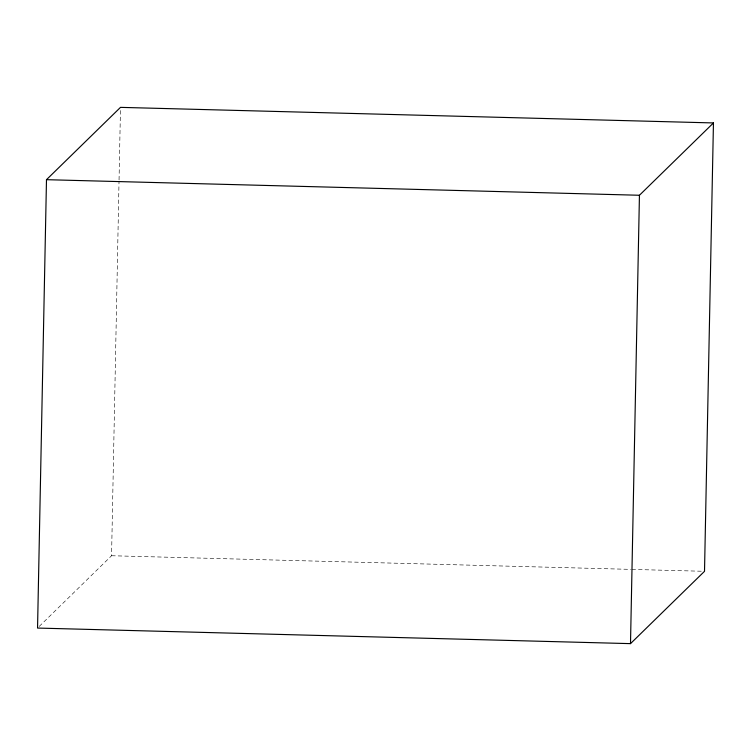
<?xml version="1.0" encoding="UTF-8"?>
<svg xmlns="http://www.w3.org/2000/svg" width="751" height="751" viewBox="0 0 751 751"><rect width="100%" height="100%" fill="white"/><g stroke="black" fill="none" stroke-linecap="round" stroke-linejoin="round"><path stroke-width="0.56" stroke-dasharray="3.75 2.82" d="M39.212 626.437L111.561 555.74L119.024 181.113M119.052 179.949L120.451 109.702M111.561 555.74L630.69 569.371M631.863 569.408L702.176 571.248"/><path stroke-width="1.13" d="M46.487 179.686L37.55 628.061L630.502 643.635L704.513 571.314L713.45 122.939L120.498 107.365L46.487 179.686L639.439 195.26L713.45 122.939M630.502 643.635L639.439 195.26"/></g></svg>
